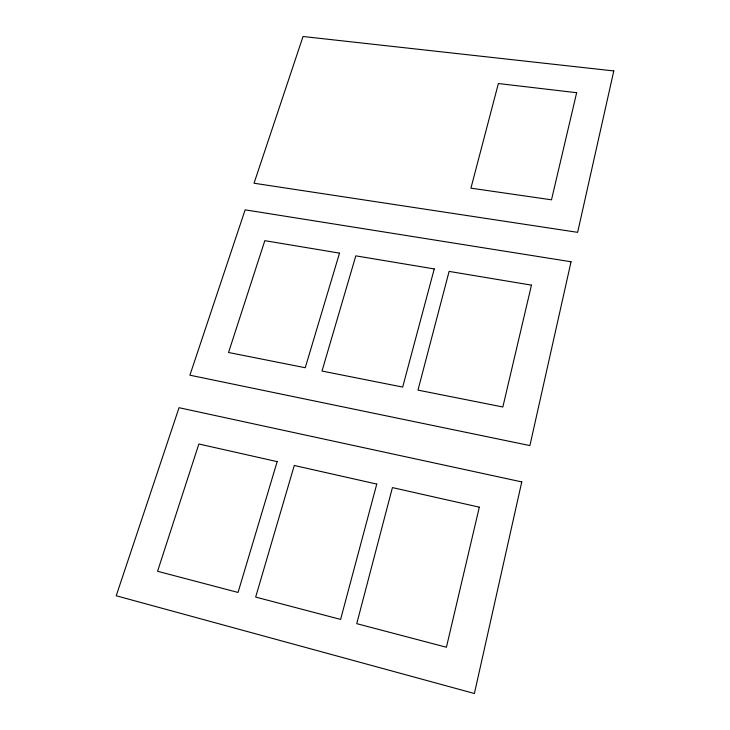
<?xml version="1.0" encoding="UTF-8"?>
<svg xmlns="http://www.w3.org/2000/svg" width="730" height="730" viewBox="0 0 730 730"><rect width="100%" height="100%" fill="white"/><g stroke="black" fill="none" stroke-linecap="round" stroke-linejoin="round"><path stroke-width="1.09" d="M521.767 481.909L474.39 693.5L116.216 595.762L179.042 407.705L521.767 481.909M571.052 261.76L529.898 445.574L189.9 375.193L245.143 209.839L571.052 261.76M613.784 70.938L577.64 232.341L254.031 183.23L303.041 36.5L613.784 70.938M479.318 507.177L446.422 647.245L356.742 623.666L392.421 487.594L479.318 507.177M531.458 285.138L502.851 406.984L417.98 390.121L449.105 271.405L531.458 285.138M576.654 92.71L551.497 199.819L470.932 188.167L498.371 83.53L576.654 92.71M376.762 484.072L340.6 619.414L255.655 597.076L294.281 465.484L376.762 484.072M434.25 268.923L402.677 387.082L322.003 371.05L355.811 255.847L434.25 268.923M277.163 461.634L238.044 592.45L157.571 571.28L198.861 443.995L277.163 461.634M339.514 253.127L305.249 367.728L228.545 352.49L264.817 240.672L339.514 253.127"/></g></svg>
